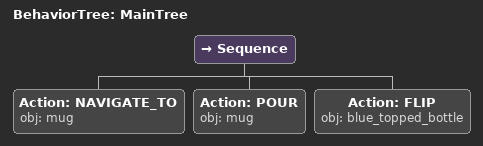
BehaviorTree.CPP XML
<root main_tree_to_execute="MainTree">
  <BehaviorTree ID="MainTree">
    <Sequence>
      <!-- Navigate to mug -->
      <Action ID="NAVIGATE_TO" obj="mug"/>
      <!-- Pour into mug -->
      <Action ID="POUR" obj="mug"/>
      <!-- Flip blue_topped_bottle to return upright -->
      <Action ID="FLIP" obj="blue_topped_bottle"/>
    </Sequence>
  </BehaviorTree>
</root>
